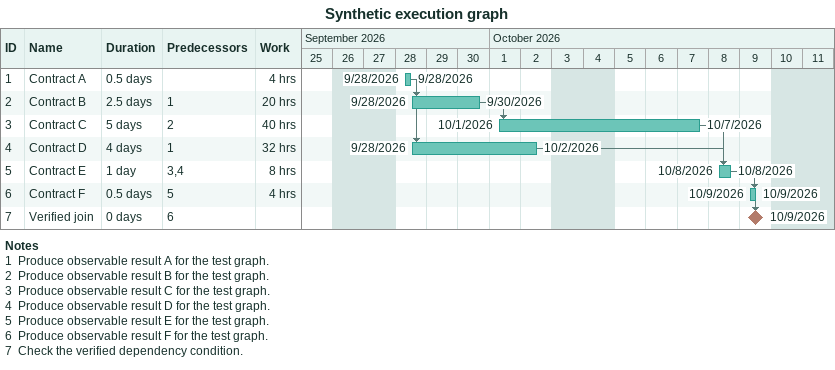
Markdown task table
Synthetic execution graph

| ID | Task | Duration | Start | Finish | Predecessors | Work (h) |
|---|---|---|---|---|---|---|
| 1 | Contract A | 0.5d | 2026-09-28 | 2026-09-28 |  | 4 |
| 2 | Contract B | 2.5d | 2026-09-28 | 2026-09-30 | 1 | 20 |
| 3 | Contract C | 5d | 2026-10-01 | 2026-10-07 | 2 | 40 |
| 4 | Contract D | 4d | 2026-09-28 | 2026-10-02 | 1 | 32 |
| 5 | Contract E | 1d | 2026-10-08 | 2026-10-08 | 3, 4 | 8 |
| 6 | Contract F | 0.5d | 2026-10-09 | 2026-10-09 | 5 | 4 |
| 7 | Verified join | 0d | 2026-10-09 | 2026-10-09 | 6 |  |

Notes
- 1: Produce observable result A for the test graph.
- 2: Produce observable result B for the test graph.
- 3: Produce observable result C for the test graph.
- 4: Produce observable result D for the test graph.
- 5: Produce observable result E for the test graph.
- 6: Produce observable result F for the test graph.
- 7: Check the verified dependency condition.
